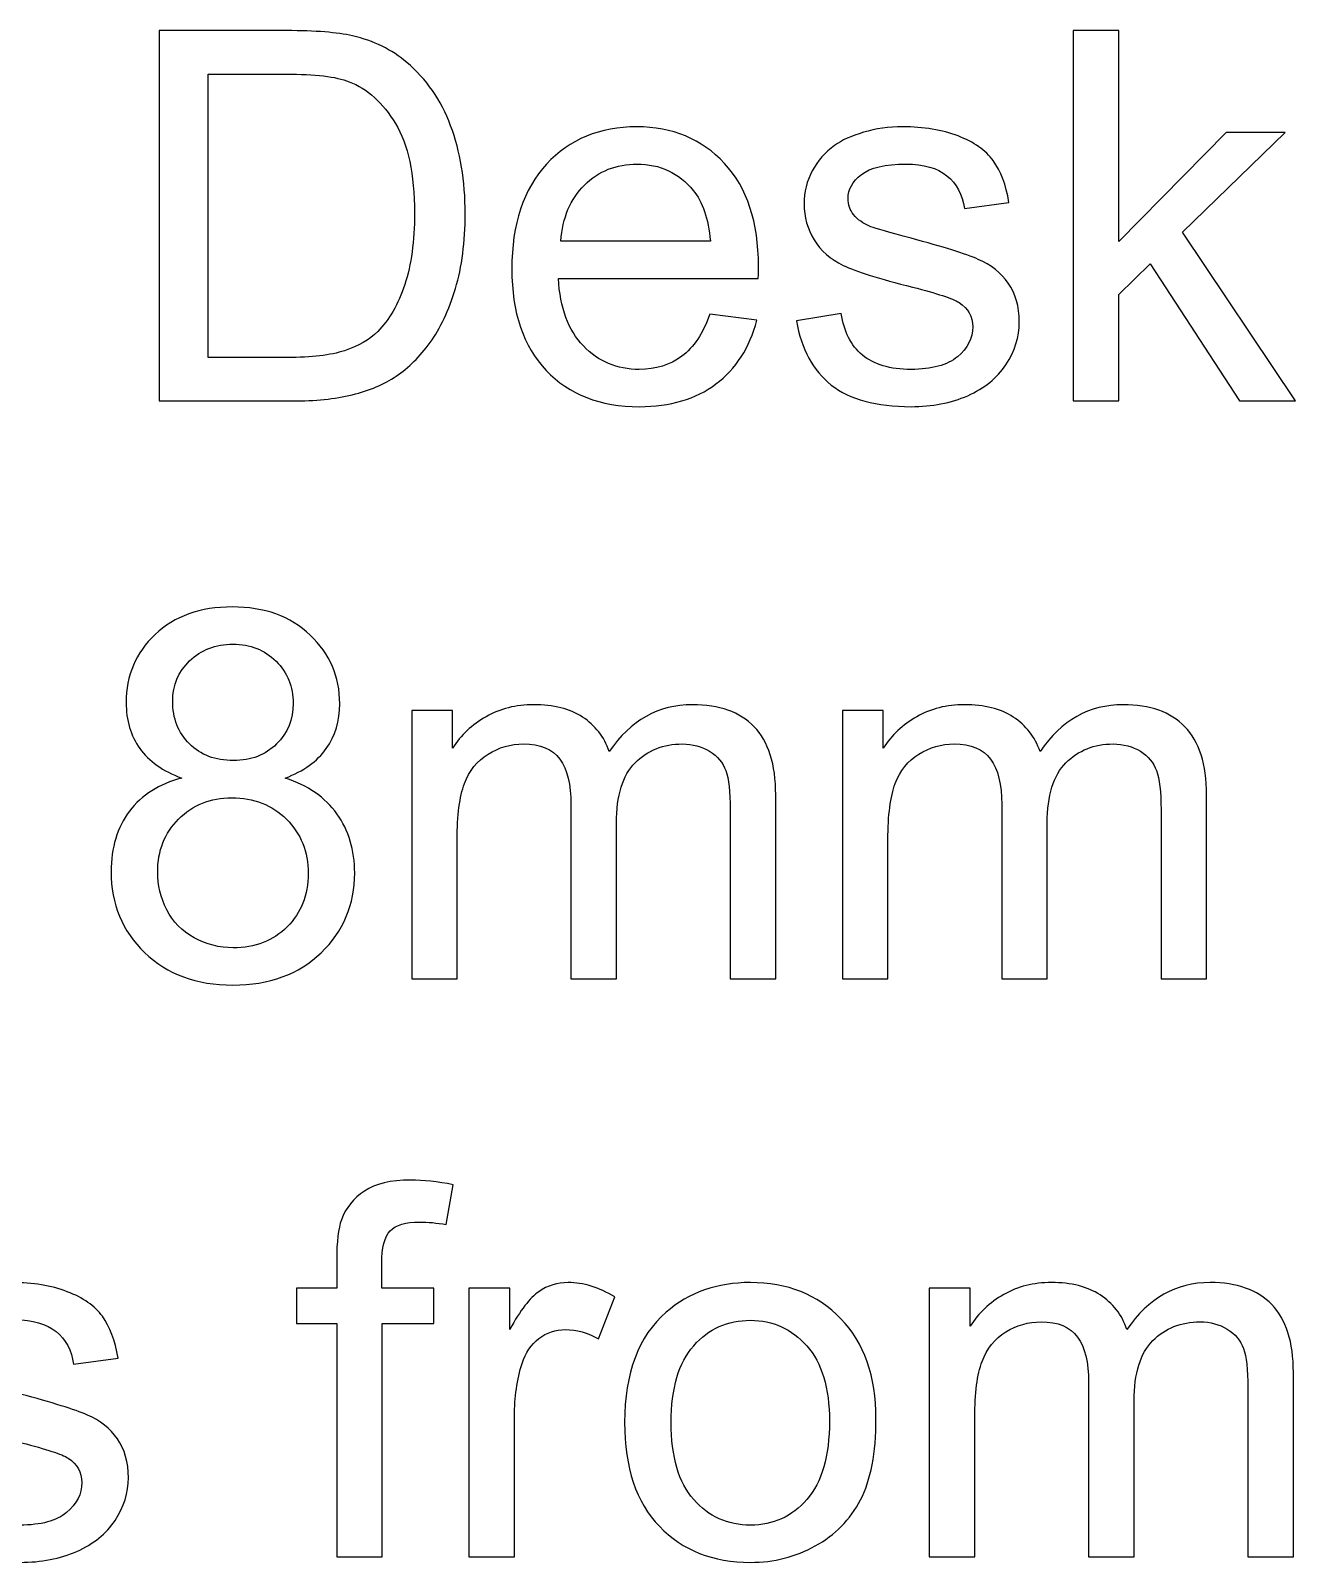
# Model space of a CAD drawing. Header units: centimetres. Extents: x -192 to 192, y -120 to 148.
# Drawn here: x -173.12 to -156.13, y 127.43 to 147.99 of the extents above; entities that cross this region are included whole.
import ezdxf

# ---------------------------------------------------------------- set-up
doc = ezdxf.new("R2010")
doc.units = ezdxf.units.CM
doc.header["$MEASUREMENT"] = 0
doc.layers.add('layer 1', color=7, linetype='Continuous')

msp = doc.modelspace()

# ---------------------------------------------------------------- linework, layer by layer
at = {"layer": 'layer 1', "color": 18}
for points, knots in [([(-171.39121, 143.02128), (-171.39121, 143.02128), (-171.39121, 147.9935), (-171.39121, 147.9935), (-171.39121, 147.9935), (-171.39121, 147.9935), (-169.67825, 147.9935), (-169.67825, 147.9935), (-169.67825, 147.9935), (-169.29167, 147.9935), (-168.99653, 147.97035), (-168.79283, 147.9229), (-168.79283, 147.9229), (-168.50811, 147.85693), (-168.26505, 147.73771), (-168.06366, 147.56642), (-168.06366, 147.56642), (-167.80093, 147.34419), (-167.60533, 147.06179), (-167.4757, 146.71688), (-167.4757, 146.71688), (-167.34491, 146.37197), (-167.2801, 145.9773), (-167.2801, 145.53401), (-167.2801, 145.53401), (-167.2801, 145.1567), (-167.32408, 144.8222), (-167.41204, 144.53054), (-167.41204, 144.53054), (-167.50001, 144.23887), (-167.61343, 143.99697), (-167.75116, 143.806), (-167.75116, 143.806), (-167.89005, 143.61503), (-168.04052, 143.46457), (-168.20487, 143.35577), (-168.20487, 143.35577), (-168.36806, 143.24582), (-168.56598, 143.16248), (-168.79746, 143.10577), (-168.79746, 143.10577), (-169.0301, 143.04906), (-169.2963, 143.02128), (-169.59723, 143.02128), (-169.59723, 143.02128), (-169.59723, 143.02128), (-171.39121, 143.02128), (-171.39121, 143.02128)], [0, 0, 0, 0, 0.07692308, 0.07692308, 0.07692308, 0.07692308, 0.15384615, 0.15384615, 0.15384615, 0.15384615, 0.23076923, 0.23076923, 0.23076923, 0.23076923, 0.30769231, 0.30769231, 0.30769231, 0.30769231, 0.38461538, 0.38461538, 0.38461538, 0.38461538, 0.46153846, 0.46153846, 0.46153846, 0.46153846, 0.53846154, 0.53846154, 0.53846154, 0.53846154, 0.61538462, 0.61538462, 0.61538462, 0.61538462, 0.69230769, 0.69230769, 0.69230769, 0.69230769, 0.76923077, 0.76923077, 0.76923077, 0.76923077, 0.84615385, 0.84615385, 0.84615385, 0.84615385, 1, 1, 1, 1]), ([(-159.11575, 143.02128), (-159.11575, 143.02128), (-159.11575, 147.9935), (-159.11575, 147.9935), (-159.11575, 147.9935), (-159.11575, 147.9935), (-158.50464, 147.9935), (-158.50464, 147.9935), (-158.50464, 147.9935), (-158.50464, 147.9935), (-158.50464, 145.16132), (-158.50464, 145.16132), (-158.50464, 145.16132), (-158.50464, 145.16132), (-157.0602, 146.62544), (-157.0602, 146.62544), (-157.0602, 146.62544), (-157.0602, 146.62544), (-156.27085, 146.62544), (-156.27085, 146.62544), (-156.27085, 146.62544), (-156.27085, 146.62544), (-157.64585, 145.28632), (-157.64585, 145.28632), (-157.64585, 145.28632), (-157.64585, 145.28632), (-156.13196, 143.02128), (-156.13196, 143.02128), (-156.13196, 143.02128), (-156.13196, 143.02128), (-156.88427, 143.02128), (-156.88427, 143.02128), (-156.88427, 143.02128), (-156.88427, 143.02128), (-158.08103, 144.86271), (-158.08103, 144.86271), (-158.08103, 144.86271), (-158.08103, 144.86271), (-158.50464, 144.45068), (-158.50464, 144.45068), (-158.50464, 144.45068), (-158.50464, 144.45068), (-158.50464, 143.02128), (-158.50464, 143.02128), (-158.50464, 143.02128), (-158.50464, 143.02128), (-159.11575, 143.02128), (-159.11575, 143.02128)], [0, 0, 0, 0, 0.07692308, 0.07692308, 0.07692308, 0.07692308, 0.15384615, 0.15384615, 0.15384615, 0.15384615, 0.23076923, 0.23076923, 0.23076923, 0.23076923, 0.30769231, 0.30769231, 0.30769231, 0.30769231, 0.38461538, 0.38461538, 0.38461538, 0.38461538, 0.46153846, 0.46153846, 0.46153846, 0.46153846, 0.53846154, 0.53846154, 0.53846154, 0.53846154, 0.61538462, 0.61538462, 0.61538462, 0.61538462, 0.69230769, 0.69230769, 0.69230769, 0.69230769, 0.76923077, 0.76923077, 0.76923077, 0.76923077, 0.84615385, 0.84615385, 0.84615385, 0.84615385, 1, 1, 1, 1]), ([(-170.73149, 143.60461), (-170.73149, 143.60461), (-169.6713, 143.60461), (-169.6713, 143.60461), (-169.6713, 143.60461), (-169.34376, 143.60461), (-169.08681, 143.63471), (-168.90047, 143.69605), (-168.90047, 143.69605), (-168.71413, 143.75739), (-168.56598, 143.84304), (-168.45487, 143.95415), (-168.45487, 143.95415), (-168.29977, 144.1104), (-168.17825, 144.32105), (-168.09144, 144.58494), (-168.09144, 144.58494), (-168.00464, 144.84883), (-167.96065, 145.16827), (-167.96065, 145.54443), (-167.96065, 145.54443), (-167.96065, 146.06526), (-168.0463, 146.46572), (-168.21644, 146.74581), (-168.21644, 146.74581), (-168.38658, 147.02591), (-168.59376, 147.21341), (-168.83797, 147.30831), (-168.83797, 147.30831), (-169.01389, 147.3766), (-169.29746, 147.41017), (-169.68866, 147.41017), (-169.68866, 147.41017), (-169.68866, 147.41017), (-170.73149, 147.41017), (-170.73149, 147.41017), (-170.73149, 147.41017), (-170.73149, 147.41017), (-170.73149, 143.60461), (-170.73149, 143.60461)], [0, 0, 0, 0, 0.09090909, 0.09090909, 0.09090909, 0.09090909, 0.18181818, 0.18181818, 0.18181818, 0.18181818, 0.27272727, 0.27272727, 0.27272727, 0.27272727, 0.36363636, 0.36363636, 0.36363636, 0.36363636, 0.45454545, 0.45454545, 0.45454545, 0.45454545, 0.54545455, 0.54545455, 0.54545455, 0.54545455, 0.63636364, 0.63636364, 0.63636364, 0.63636364, 0.72727273, 0.72727273, 0.72727273, 0.72727273, 0.81818182, 0.81818182, 0.81818182, 0.81818182, 1, 1, 1, 1]), ([(-163.99423, 144.18795), (-163.99423, 144.18795), (-163.36228, 144.10461), (-163.36228, 144.10461), (-163.36228, 144.10461), (-163.46066, 143.73771), (-163.64469, 143.45184), (-163.91321, 143.24929), (-163.91321, 143.24929), (-164.18172, 143.04674), (-164.52432, 142.94489), (-164.94214, 142.94489), (-164.94214, 142.94489), (-165.4676, 142.94489), (-165.88427, 143.10693), (-166.19214, 143.431), (-166.19214, 143.431), (-166.50001, 143.75392), (-166.65395, 144.20878), (-166.65395, 144.79327), (-166.65395, 144.79327), (-166.65395, 145.39744), (-166.49885, 145.86734), (-166.18751, 146.20068), (-166.18751, 146.20068), (-165.87617, 146.53517), (-165.47223, 146.70183), (-164.97571, 146.70183), (-164.97571, 146.70183), (-164.49538, 146.70183), (-164.10302, 146.53864), (-163.79862, 146.21109), (-163.79862, 146.21109), (-163.49423, 145.88355), (-163.34145, 145.4229), (-163.34145, 144.82915), (-163.34145, 144.82915), (-163.34145, 144.79327), (-163.34261, 144.73887), (-163.34492, 144.66711), (-163.34492, 144.66711), (-163.34492, 144.66711), (-166.02895, 144.66711), (-166.02895, 144.66711), (-166.02895, 144.66711), (-166.0058, 144.27244), (-165.89469, 143.9692), (-165.6933, 143.75971), (-165.6933, 143.75971), (-165.49307, 143.55021), (-165.24191, 143.44489), (-164.94214, 143.44489), (-164.94214, 143.44489), (-164.71876, 143.44489), (-164.52779, 143.50392), (-164.37038, 143.62197), (-164.37038, 143.62197), (-164.21182, 143.74003), (-164.08682, 143.92869), (-163.99423, 144.18795)], [0, 0, 0, 0, 0.0625, 0.0625, 0.0625, 0.0625, 0.125, 0.125, 0.125, 0.125, 0.1875, 0.1875, 0.1875, 0.1875, 0.25, 0.25, 0.25, 0.25, 0.3125, 0.3125, 0.3125, 0.3125, 0.375, 0.375, 0.375, 0.375, 0.4375, 0.4375, 0.4375, 0.4375, 0.5, 0.5, 0.5, 0.5, 0.5625, 0.5625, 0.5625, 0.5625, 0.625, 0.625, 0.625, 0.625, 0.6875, 0.6875, 0.6875, 0.6875, 0.75, 0.75, 0.75, 0.75, 0.8125, 0.8125, 0.8125, 0.8125, 0.875, 0.875, 0.875, 0.875, 1, 1, 1, 1]), ([(-162.83334, 144.09767), (-162.83334, 144.09767), (-162.22918, 144.19489), (-162.22918, 144.19489), (-162.22918, 144.19489), (-162.19561, 143.95299), (-162.1007, 143.76781), (-161.94561, 143.63818), (-161.94561, 143.63818), (-161.79052, 143.50971), (-161.57293, 143.44489), (-161.29515, 143.44489), (-161.29515, 143.44489), (-161.0139, 143.44489), (-160.80557, 143.5016), (-160.66899, 143.61619), (-160.66899, 143.61619), (-160.53358, 143.72961), (-160.46529, 143.86387), (-160.46529, 144.01781), (-160.46529, 144.01781), (-160.46529, 144.15554), (-160.52663, 144.26433), (-160.64816, 144.34304), (-160.64816, 144.34304), (-160.73381, 144.39744), (-160.94214, 144.46572), (-161.27316, 144.55021), (-161.27316, 144.55021), (-161.71992, 144.66248), (-162.02894, 144.7597), (-162.20256, 144.84188), (-162.20256, 144.84188), (-162.37501, 144.92521), (-162.5058, 145.03864), (-162.59492, 145.18447), (-162.59492, 145.18447), (-162.68404, 145.32915), (-162.72918, 145.49003), (-162.72918, 145.66595), (-162.72918, 145.66595), (-162.72918, 145.82683), (-162.69214, 145.97498), (-162.61922, 146.11156), (-162.61922, 146.11156), (-162.54515, 146.24813), (-162.44561, 146.36156), (-162.31945, 146.45183), (-162.31945, 146.45183), (-162.22455, 146.52128), (-162.09492, 146.58031), (-161.93172, 146.62892), (-161.93172, 146.62892), (-161.76737, 146.67753), (-161.5926, 146.70183), (-161.4051, 146.70183), (-161.4051, 146.70183), (-161.1227, 146.70183), (-160.87501, 146.66132), (-160.66205, 146.57915), (-160.66205, 146.57915), (-160.44793, 146.49813), (-160.29052, 146.38702), (-160.18867, 146.24813), (-160.18867, 146.24813), (-160.08797, 146.10808), (-160.01737, 145.92174), (-159.97918, 145.68795), (-159.97918, 145.68795), (-159.97918, 145.68795), (-160.5764, 145.60461), (-160.5764, 145.60461), (-160.5764, 145.60461), (-160.60302, 145.79211), (-160.68172, 145.9391), (-160.81135, 146.04443), (-160.81135, 146.04443), (-160.94098, 146.14975), (-161.12385, 146.20183), (-161.36112, 146.20183), (-161.36112, 146.20183), (-161.64006, 146.20183), (-161.84029, 146.15554), (-161.9595, 146.06294), (-161.9595, 146.06294), (-162.07871, 145.97035), (-162.1389, 145.86156), (-162.1389, 145.73771), (-162.1389, 145.73771), (-162.1389, 145.65901), (-162.11459, 145.58725), (-162.06482, 145.52359), (-162.06482, 145.52359), (-162.01506, 145.45878), (-161.93751, 145.40438), (-161.83103, 145.36156), (-161.83103, 145.36156), (-161.76969, 145.33841), (-161.59144, 145.28632), (-161.29283, 145.20531), (-161.29283, 145.20531), (-160.86228, 145.09072), (-160.56135, 144.99582), (-160.39006, 144.9229), (-160.39006, 144.9229), (-160.21876, 144.84998), (-160.0845, 144.74234), (-159.98728, 144.60345), (-159.98728, 144.60345), (-159.8889, 144.46341), (-159.84029, 144.2898), (-159.84029, 144.08146), (-159.84029, 144.08146), (-159.84029, 143.87892), (-159.89932, 143.68795), (-160.01853, 143.50855), (-160.01853, 143.50855), (-160.13774, 143.32915), (-160.30904, 143.19026), (-160.53242, 143.09188), (-160.53242, 143.09188), (-160.75695, 142.9935), (-161.01043, 142.94489), (-161.29283, 142.94489), (-161.29283, 142.94489), (-161.76043, 142.94489), (-162.11807, 143.04211), (-162.36344, 143.2354), (-162.36344, 143.2354), (-162.60881, 143.42984), (-162.76506, 143.71688), (-162.83334, 144.09767)], [0, 0, 0, 0, 0.02941176, 0.02941176, 0.02941176, 0.02941176, 0.05882353, 0.05882353, 0.05882353, 0.05882353, 0.08823529, 0.08823529, 0.08823529, 0.08823529, 0.11764706, 0.11764706, 0.11764706, 0.11764706, 0.14705882, 0.14705882, 0.14705882, 0.14705882, 0.17647059, 0.17647059, 0.17647059, 0.17647059, 0.20588235, 0.20588235, 0.20588235, 0.20588235, 0.23529412, 0.23529412, 0.23529412, 0.23529412, 0.26470588, 0.26470588, 0.26470588, 0.26470588, 0.29411765, 0.29411765, 0.29411765, 0.29411765, 0.32352941, 0.32352941, 0.32352941, 0.32352941, 0.35294118, 0.35294118, 0.35294118, 0.35294118, 0.38235294, 0.38235294, 0.38235294, 0.38235294, 0.41176471, 0.41176471, 0.41176471, 0.41176471, 0.44117647, 0.44117647, 0.44117647, 0.44117647, 0.47058824, 0.47058824, 0.47058824, 0.47058824, 0.5, 0.5, 0.5, 0.5, 0.52941176, 0.52941176, 0.52941176, 0.52941176, 0.55882353, 0.55882353, 0.55882353, 0.55882353, 0.58823529, 0.58823529, 0.58823529, 0.58823529, 0.61764706, 0.61764706, 0.61764706, 0.61764706, 0.64705882, 0.64705882, 0.64705882, 0.64705882, 0.67647059, 0.67647059, 0.67647059, 0.67647059, 0.70588235, 0.70588235, 0.70588235, 0.70588235, 0.73529412, 0.73529412, 0.73529412, 0.73529412, 0.76470588, 0.76470588, 0.76470588, 0.76470588, 0.79411765, 0.79411765, 0.79411765, 0.79411765, 0.82352941, 0.82352941, 0.82352941, 0.82352941, 0.85294118, 0.85294118, 0.85294118, 0.85294118, 0.88235294, 0.88235294, 0.88235294, 0.88235294, 0.91176471, 0.91176471, 0.91176471, 0.91176471, 0.94117647, 0.94117647, 0.94117647, 0.94117647, 1, 1, 1, 1]), ([(-165.99422, 145.16711), (-165.99422, 145.16711), (-163.98728, 145.16711), (-163.98728, 145.16711), (-163.98728, 145.16711), (-164.0139, 145.47035), (-164.09145, 145.6972), (-164.2176, 145.84882), (-164.2176, 145.84882), (-164.41089, 146.08378), (-164.66321, 146.20183), (-164.97223, 146.20183), (-164.97223, 146.20183), (-165.25233, 146.20183), (-165.48728, 146.10808), (-165.67825, 145.92058), (-165.67825, 145.92058), (-165.86807, 145.73308), (-165.97339, 145.48193), (-165.99422, 145.16711)], [0, 0, 0, 0, 0.16666667, 0.16666667, 0.16666667, 0.16666667, 0.33333333, 0.33333333, 0.33333333, 0.33333333, 0.5, 0.5, 0.5, 0.5, 0.66666667, 0.66666667, 0.66666667, 0.66666667, 1, 1, 1, 1]), ([(-171.0868, 137.95879), (-171.34027, 138.05138), (-171.52777, 138.18448), (-171.65046, 138.35578), (-171.65046, 138.35578), (-171.77199, 138.52823), (-171.83333, 138.73425), (-171.83333, 138.97384), (-171.83333, 138.97384), (-171.83333, 139.3361), (-171.7037, 139.63934), (-171.44444, 139.88587), (-171.44444, 139.88587), (-171.18402, 140.1324), (-170.83912, 140.25624), (-170.4074, 140.25624), (-170.4074, 140.25624), (-169.97453, 140.25624), (-169.625, 140.13009), (-169.36111, 139.87777), (-169.36111, 139.87777), (-169.09722, 139.62546), (-168.96528, 139.31874), (-168.96528, 138.95647), (-168.96528, 138.95647), (-168.96528, 138.72615), (-169.02546, 138.52476), (-169.14583, 138.35462), (-169.14583, 138.35462), (-169.2662, 138.18333), (-169.44907, 138.05138), (-169.6956, 137.95879), (-169.6956, 137.95879), (-169.3912, 137.85925), (-169.16088, 137.69953), (-169.00231, 137.47731), (-169.00231, 137.47731), (-168.84375, 137.25624), (-168.76389, 136.99236), (-168.76389, 136.68449), (-168.76389, 136.68449), (-168.76389, 136.25972), (-168.91435, 135.90324), (-169.21412, 135.61388), (-169.21412, 135.61388), (-169.51504, 135.32453), (-169.90972, 135.17986), (-170.3993, 135.17986), (-170.3993, 135.17986), (-170.88889, 135.17986), (-171.28356, 135.32453), (-171.58449, 135.61504), (-171.58449, 135.61504), (-171.88426, 135.90555), (-172.03472, 136.26782), (-172.03472, 136.70185), (-172.03472, 136.70185), (-172.03472, 137.02476), (-171.95254, 137.2956), (-171.78819, 137.51319), (-171.78819, 137.51319), (-171.62384, 137.73194), (-171.39004, 137.88009), (-171.0868, 137.95879)], [0, 0, 0, 0, 0.05882353, 0.05882353, 0.05882353, 0.05882353, 0.11764706, 0.11764706, 0.11764706, 0.11764706, 0.17647059, 0.17647059, 0.17647059, 0.17647059, 0.23529412, 0.23529412, 0.23529412, 0.23529412, 0.29411765, 0.29411765, 0.29411765, 0.29411765, 0.35294118, 0.35294118, 0.35294118, 0.35294118, 0.41176471, 0.41176471, 0.41176471, 0.41176471, 0.47058824, 0.47058824, 0.47058824, 0.47058824, 0.52941176, 0.52941176, 0.52941176, 0.52941176, 0.58823529, 0.58823529, 0.58823529, 0.58823529, 0.64705882, 0.64705882, 0.64705882, 0.64705882, 0.70588235, 0.70588235, 0.70588235, 0.70588235, 0.76470588, 0.76470588, 0.76470588, 0.76470588, 0.82352941, 0.82352941, 0.82352941, 0.82352941, 0.88235294, 0.88235294, 0.88235294, 0.88235294, 1, 1, 1, 1]), ([(-171.20833, 138.99583), (-171.20833, 138.75972), (-171.1331, 138.56759), (-170.98379, 138.41828), (-170.98379, 138.41828), (-170.83333, 138.26898), (-170.63657, 138.19374), (-170.39236, 138.19374), (-170.39236, 138.19374), (-170.15509, 138.19374), (-169.96296, 138.26782), (-169.81365, 138.41597), (-169.81365, 138.41597), (-169.66435, 138.56411), (-169.59027, 138.74583), (-169.59027, 138.9611), (-169.59027, 138.9611), (-169.59027, 139.18564), (-169.66666, 139.3743), (-169.8206, 139.52708), (-169.8206, 139.52708), (-169.97338, 139.67985), (-170.16666, 139.75624), (-170.3993, 139.75624), (-170.3993, 139.75624), (-170.63426, 139.75624), (-170.82754, 139.68101), (-170.98032, 139.53171), (-170.98032, 139.53171), (-171.13194, 139.3824), (-171.20833, 139.20416), (-171.20833, 138.99583)], [0, 0, 0, 0, 0.11111111, 0.11111111, 0.11111111, 0.11111111, 0.22222222, 0.22222222, 0.22222222, 0.22222222, 0.33333333, 0.33333333, 0.33333333, 0.33333333, 0.44444444, 0.44444444, 0.44444444, 0.44444444, 0.55555556, 0.55555556, 0.55555556, 0.55555556, 0.66666667, 0.66666667, 0.66666667, 0.66666667, 0.77777778, 0.77777778, 0.77777778, 0.77777778, 1, 1, 1, 1]), ([(-167.99884, 135.26319), (-167.99884, 135.26319), (-167.99884, 138.86735), (-167.99884, 138.86735), (-167.99884, 138.86735), (-167.99884, 138.86735), (-167.45023, 138.86735), (-167.45023, 138.86735), (-167.45023, 138.86735), (-167.45023, 138.86735), (-167.45023, 138.3581), (-167.45023, 138.3581), (-167.45023, 138.3581), (-167.33796, 138.53402), (-167.18749, 138.67638), (-166.99999, 138.78286), (-166.99999, 138.78286), (-166.8125, 138.8905), (-166.59953, 138.94374), (-166.35995, 138.94374), (-166.35995, 138.94374), (-166.09375, 138.94374), (-165.875, 138.88819), (-165.70486, 138.77823), (-165.70486, 138.77823), (-165.53472, 138.66712), (-165.41435, 138.51319), (-165.3449, 138.31411), (-165.3449, 138.31411), (-165.05787, 138.73425), (-164.68634, 138.94374), (-164.22801, 138.94374), (-164.22801, 138.94374), (-163.86921, 138.94374), (-163.59259, 138.84536), (-163.40046, 138.64745), (-163.40046, 138.64745), (-163.20717, 138.44953), (-163.10995, 138.14513), (-163.10995, 137.73425), (-163.10995, 137.73425), (-163.10995, 137.73425), (-163.10995, 135.26319), (-163.10995, 135.26319), (-163.10995, 135.26319), (-163.10995, 135.26319), (-163.72106, 135.26319), (-163.72106, 135.26319), (-163.72106, 135.26319), (-163.72106, 135.26319), (-163.72106, 137.53171), (-163.72106, 137.53171), (-163.72106, 137.53171), (-163.72106, 137.77476), (-163.7419, 137.95069), (-163.78125, 138.05833), (-163.78125, 138.05833), (-163.8206, 138.16597), (-163.89236, 138.25161), (-163.99768, 138.31759), (-163.99768, 138.31759), (-164.10185, 138.38356), (-164.22453, 138.41597), (-164.36458, 138.41597), (-164.36458, 138.41597), (-164.61921, 138.41597), (-164.82986, 138.33148), (-164.99768, 138.16365), (-164.99768, 138.16365), (-165.16551, 137.99467), (-165.24884, 137.72499), (-165.24884, 137.35462), (-165.24884, 137.35462), (-165.24884, 137.35462), (-165.24884, 135.26319), (-165.24884, 135.26319), (-165.24884, 135.26319), (-165.24884, 135.26319), (-165.85995, 135.26319), (-165.85995, 135.26319), (-165.85995, 135.26319), (-165.85995, 135.26319), (-165.85995, 137.60231), (-165.85995, 137.60231), (-165.85995, 137.60231), (-165.85995, 137.87314), (-165.90972, 138.07685), (-166.00925, 138.21226), (-166.00925, 138.21226), (-166.10879, 138.34768), (-166.27199, 138.41597), (-166.49768, 138.41597), (-166.49768, 138.41597), (-166.66898, 138.41597), (-166.82754, 138.37083), (-166.97337, 138.28055), (-166.97337, 138.28055), (-167.11921, 138.19027), (-167.22453, 138.05833), (-167.2905, 137.88356), (-167.2905, 137.88356), (-167.35532, 137.70995), (-167.38773, 137.45879), (-167.38773, 137.13124), (-167.38773, 137.13124), (-167.38773, 137.13124), (-167.38773, 135.26319), (-167.38773, 135.26319), (-167.38773, 135.26319), (-167.38773, 135.26319), (-167.99884, 135.26319), (-167.99884, 135.26319)], [0, 0, 0, 0, 0.03448276, 0.03448276, 0.03448276, 0.03448276, 0.06896552, 0.06896552, 0.06896552, 0.06896552, 0.10344828, 0.10344828, 0.10344828, 0.10344828, 0.13793103, 0.13793103, 0.13793103, 0.13793103, 0.17241379, 0.17241379, 0.17241379, 0.17241379, 0.20689655, 0.20689655, 0.20689655, 0.20689655, 0.24137931, 0.24137931, 0.24137931, 0.24137931, 0.27586207, 0.27586207, 0.27586207, 0.27586207, 0.31034483, 0.31034483, 0.31034483, 0.31034483, 0.34482759, 0.34482759, 0.34482759, 0.34482759, 0.37931034, 0.37931034, 0.37931034, 0.37931034, 0.4137931, 0.4137931, 0.4137931, 0.4137931, 0.44827586, 0.44827586, 0.44827586, 0.44827586, 0.48275862, 0.48275862, 0.48275862, 0.48275862, 0.51724138, 0.51724138, 0.51724138, 0.51724138, 0.55172414, 0.55172414, 0.55172414, 0.55172414, 0.5862069, 0.5862069, 0.5862069, 0.5862069, 0.62068966, 0.62068966, 0.62068966, 0.62068966, 0.65517241, 0.65517241, 0.65517241, 0.65517241, 0.68965517, 0.68965517, 0.68965517, 0.68965517, 0.72413793, 0.72413793, 0.72413793, 0.72413793, 0.75862069, 0.75862069, 0.75862069, 0.75862069, 0.79310345, 0.79310345, 0.79310345, 0.79310345, 0.82758621, 0.82758621, 0.82758621, 0.82758621, 0.86206897, 0.86206897, 0.86206897, 0.86206897, 0.89655172, 0.89655172, 0.89655172, 0.89655172, 0.93103448, 0.93103448, 0.93103448, 0.93103448, 1, 1, 1, 1]), ([(-162.21412, 135.26319), (-162.21412, 135.26319), (-162.21412, 138.86735), (-162.21412, 138.86735), (-162.21412, 138.86735), (-162.21412, 138.86735), (-161.66551, 138.86735), (-161.66551, 138.86735), (-161.66551, 138.86735), (-161.66551, 138.86735), (-161.66551, 138.3581), (-161.66551, 138.3581), (-161.66551, 138.3581), (-161.55324, 138.53402), (-161.40277, 138.67638), (-161.21527, 138.78286), (-161.21527, 138.78286), (-161.02778, 138.8905), (-160.81481, 138.94374), (-160.57523, 138.94374), (-160.57523, 138.94374), (-160.30903, 138.94374), (-160.09028, 138.88819), (-159.92014, 138.77823), (-159.92014, 138.77823), (-159.75, 138.66712), (-159.62963, 138.51319), (-159.56018, 138.31411), (-159.56018, 138.31411), (-159.27315, 138.73425), (-158.90162, 138.94374), (-158.44329, 138.94374), (-158.44329, 138.94374), (-158.08449, 138.94374), (-157.80787, 138.84536), (-157.61574, 138.64745), (-157.61574, 138.64745), (-157.42245, 138.44953), (-157.32523, 138.14513), (-157.32523, 137.73425), (-157.32523, 137.73425), (-157.32523, 137.73425), (-157.32523, 135.26319), (-157.32523, 135.26319), (-157.32523, 135.26319), (-157.32523, 135.26319), (-157.93634, 135.26319), (-157.93634, 135.26319), (-157.93634, 135.26319), (-157.93634, 135.26319), (-157.93634, 137.53171), (-157.93634, 137.53171), (-157.93634, 137.53171), (-157.93634, 137.77476), (-157.95718, 137.95069), (-157.99653, 138.05833), (-157.99653, 138.05833), (-158.03588, 138.16597), (-158.10764, 138.25161), (-158.21296, 138.31759), (-158.21296, 138.31759), (-158.31713, 138.38356), (-158.43981, 138.41597), (-158.57986, 138.41597), (-158.57986, 138.41597), (-158.83449, 138.41597), (-159.04514, 138.33148), (-159.21296, 138.16365), (-159.21296, 138.16365), (-159.38079, 137.99467), (-159.46412, 137.72499), (-159.46412, 137.35462), (-159.46412, 137.35462), (-159.46412, 137.35462), (-159.46412, 135.26319), (-159.46412, 135.26319), (-159.46412, 135.26319), (-159.46412, 135.26319), (-160.07523, 135.26319), (-160.07523, 135.26319), (-160.07523, 135.26319), (-160.07523, 135.26319), (-160.07523, 137.60231), (-160.07523, 137.60231), (-160.07523, 137.60231), (-160.07523, 137.87314), (-160.125, 138.07685), (-160.22453, 138.21226), (-160.22453, 138.21226), (-160.32407, 138.34768), (-160.48727, 138.41597), (-160.71296, 138.41597), (-160.71296, 138.41597), (-160.88426, 138.41597), (-161.04282, 138.37083), (-161.18865, 138.28055), (-161.18865, 138.28055), (-161.33449, 138.19027), (-161.43981, 138.05833), (-161.50578, 137.88356), (-161.50578, 137.88356), (-161.5706, 137.70995), (-161.60301, 137.45879), (-161.60301, 137.13124), (-161.60301, 137.13124), (-161.60301, 137.13124), (-161.60301, 135.26319), (-161.60301, 135.26319), (-161.60301, 135.26319), (-161.60301, 135.26319), (-162.21412, 135.26319), (-162.21412, 135.26319)], [0, 0, 0, 0, 0.03448276, 0.03448276, 0.03448276, 0.03448276, 0.06896552, 0.06896552, 0.06896552, 0.06896552, 0.10344828, 0.10344828, 0.10344828, 0.10344828, 0.13793103, 0.13793103, 0.13793103, 0.13793103, 0.17241379, 0.17241379, 0.17241379, 0.17241379, 0.20689655, 0.20689655, 0.20689655, 0.20689655, 0.24137931, 0.24137931, 0.24137931, 0.24137931, 0.27586207, 0.27586207, 0.27586207, 0.27586207, 0.31034483, 0.31034483, 0.31034483, 0.31034483, 0.34482759, 0.34482759, 0.34482759, 0.34482759, 0.37931034, 0.37931034, 0.37931034, 0.37931034, 0.4137931, 0.4137931, 0.4137931, 0.4137931, 0.44827586, 0.44827586, 0.44827586, 0.44827586, 0.48275862, 0.48275862, 0.48275862, 0.48275862, 0.51724138, 0.51724138, 0.51724138, 0.51724138, 0.55172414, 0.55172414, 0.55172414, 0.55172414, 0.5862069, 0.5862069, 0.5862069, 0.5862069, 0.62068966, 0.62068966, 0.62068966, 0.62068966, 0.65517241, 0.65517241, 0.65517241, 0.65517241, 0.68965517, 0.68965517, 0.68965517, 0.68965517, 0.72413793, 0.72413793, 0.72413793, 0.72413793, 0.75862069, 0.75862069, 0.75862069, 0.75862069, 0.79310345, 0.79310345, 0.79310345, 0.79310345, 0.82758621, 0.82758621, 0.82758621, 0.82758621, 0.86206897, 0.86206897, 0.86206897, 0.86206897, 0.89655172, 0.89655172, 0.89655172, 0.89655172, 0.93103448, 0.93103448, 0.93103448, 0.93103448, 1, 1, 1, 1]), ([(-171.40972, 136.69722), (-171.40972, 136.52245), (-171.36921, 136.35462), (-171.28819, 136.19143), (-171.28819, 136.19143), (-171.20717, 136.02939), (-171.08449, 135.90324), (-170.92014, 135.81412), (-170.92014, 135.81412), (-170.75694, 135.725), (-170.58102, 135.67986), (-170.39467, 135.67986), (-170.39467, 135.67986), (-170.10069, 135.67986), (-169.85995, 135.77361), (-169.67129, 135.96111), (-169.67129, 135.96111), (-169.48264, 136.14861), (-169.38889, 136.38703), (-169.38889, 136.67638), (-169.38889, 136.67638), (-169.38889, 136.97036), (-169.48611, 137.21342), (-169.6794, 137.40555), (-169.6794, 137.40555), (-169.87384, 137.59768), (-170.11921, 137.69374), (-170.41435, 137.69374), (-170.41435, 137.69374), (-170.7037, 137.69374), (-170.94097, 137.59884), (-171.12847, 137.40902), (-171.12847, 137.40902), (-171.31597, 137.21921), (-171.40972, 136.98194), (-171.40972, 136.69722)], [0, 0, 0, 0, 0.1, 0.1, 0.1, 0.1, 0.2, 0.2, 0.2, 0.2, 0.3, 0.3, 0.3, 0.3, 0.4, 0.4, 0.4, 0.4, 0.5, 0.5, 0.5, 0.5, 0.6, 0.6, 0.6, 0.6, 0.7, 0.7, 0.7, 0.7, 0.8, 0.8, 0.8, 0.8, 1, 1, 1, 1]), ([(-169.00578, 127.5051), (-169.00578, 127.5051), (-169.00578, 130.63704), (-169.00578, 130.63704), (-169.00578, 130.63704), (-169.00578, 130.63704), (-169.54745, 130.63704), (-169.54745, 130.63704), (-169.54745, 130.63704), (-169.54745, 130.63704), (-169.54745, 131.10926), (-169.54745, 131.10926), (-169.54745, 131.10926), (-169.54745, 131.10926), (-169.00578, 131.10926), (-169.00578, 131.10926), (-169.00578, 131.10926), (-169.00578, 131.10926), (-169.00578, 131.49121), (-169.00578, 131.49121), (-169.00578, 131.49121), (-169.00578, 131.73311), (-168.98495, 131.9125), (-168.94213, 132.0294), (-168.94213, 132.0294), (-168.8831, 132.18681), (-168.78125, 132.31528), (-168.6331, 132.41366), (-168.6331, 132.41366), (-168.48611, 132.51204), (-168.27893, 132.56065), (-168.01273, 132.56065), (-168.01273, 132.56065), (-167.84028, 132.56065), (-167.65046, 132.53982), (-167.44213, 132.49931), (-167.44213, 132.49931), (-167.44213, 132.49931), (-167.53356, 131.96459), (-167.53356, 131.96459), (-167.53356, 131.96459), (-167.66088, 131.98658), (-167.78009, 131.99815), (-167.89352, 131.99815), (-167.89352, 131.99815), (-168.0787, 131.99815), (-168.20949, 131.9588), (-168.28703, 131.8801), (-168.28703, 131.8801), (-168.36342, 131.80139), (-168.40162, 131.6544), (-168.40162, 131.43913), (-168.40162, 131.43913), (-168.40162, 131.43913), (-168.40162, 131.10926), (-168.40162, 131.10926), (-168.40162, 131.10926), (-168.40162, 131.10926), (-167.70023, 131.10926), (-167.70023, 131.10926), (-167.70023, 131.10926), (-167.70023, 131.10926), (-167.70023, 130.63704), (-167.70023, 130.63704), (-167.70023, 130.63704), (-167.70023, 130.63704), (-168.39467, 130.63704), (-168.39467, 130.63704), (-168.39467, 130.63704), (-168.39467, 130.63704), (-168.39467, 127.5051), (-168.39467, 127.5051), (-168.39467, 127.5051), (-168.39467, 127.5051), (-169.00578, 127.5051), (-169.00578, 127.5051)], [0, 0, 0, 0, 0.05, 0.05, 0.05, 0.05, 0.1, 0.1, 0.1, 0.1, 0.15, 0.15, 0.15, 0.15, 0.2, 0.2, 0.2, 0.2, 0.25, 0.25, 0.25, 0.25, 0.3, 0.3, 0.3, 0.3, 0.35, 0.35, 0.35, 0.35, 0.4, 0.4, 0.4, 0.4, 0.45, 0.45, 0.45, 0.45, 0.5, 0.5, 0.5, 0.5, 0.55, 0.55, 0.55, 0.55, 0.6, 0.6, 0.6, 0.6, 0.65, 0.65, 0.65, 0.65, 0.7, 0.7, 0.7, 0.7, 0.75, 0.75, 0.75, 0.75, 0.8, 0.8, 0.8, 0.8, 0.85, 0.85, 0.85, 0.85, 0.9, 0.9, 0.9, 0.9, 1, 1, 1, 1]), ([(-174.79629, 128.58149), (-174.79629, 128.58149), (-174.19213, 128.67871), (-174.19213, 128.67871), (-174.19213, 128.67871), (-174.15856, 128.43681), (-174.06365, 128.25163), (-173.90856, 128.122), (-173.90856, 128.122), (-173.75347, 127.99353), (-173.53588, 127.92871), (-173.2581, 127.92871), (-173.2581, 127.92871), (-172.97685, 127.92871), (-172.76852, 127.98542), (-172.63194, 128.10001), (-172.63194, 128.10001), (-172.49653, 128.21343), (-172.42824, 128.34769), (-172.42824, 128.50163), (-172.42824, 128.50163), (-172.42824, 128.63936), (-172.48958, 128.74815), (-172.61111, 128.82686), (-172.61111, 128.82686), (-172.69676, 128.88126), (-172.90509, 128.94954), (-173.23611, 129.03403), (-173.23611, 129.03403), (-173.68287, 129.1463), (-173.99189, 129.24352), (-174.16551, 129.3257), (-174.16551, 129.3257), (-174.33796, 129.40903), (-174.46875, 129.52246), (-174.55787, 129.66829), (-174.55787, 129.66829), (-174.64699, 129.81297), (-174.69213, 129.97385), (-174.69213, 130.14977), (-174.69213, 130.14977), (-174.69213, 130.31065), (-174.65509, 130.4588), (-174.58217, 130.59538), (-174.58217, 130.59538), (-174.5081, 130.73195), (-174.40856, 130.84538), (-174.2824, 130.93565), (-174.2824, 130.93565), (-174.1875, 131.0051), (-174.05787, 131.06413), (-173.89467, 131.11274), (-173.89467, 131.11274), (-173.73032, 131.16135), (-173.55555, 131.18565), (-173.36805, 131.18565), (-173.36805, 131.18565), (-173.08565, 131.18565), (-172.83796, 131.14514), (-172.625, 131.06297), (-172.625, 131.06297), (-172.41088, 130.98195), (-172.25347, 130.87084), (-172.15162, 130.73195), (-172.15162, 130.73195), (-172.05092, 130.5919), (-171.98032, 130.40556), (-171.94213, 130.17177), (-171.94213, 130.17177), (-171.94213, 130.17177), (-172.53935, 130.08843), (-172.53935, 130.08843), (-172.53935, 130.08843), (-172.56597, 130.27593), (-172.64467, 130.42292), (-172.7743, 130.52825), (-172.7743, 130.52825), (-172.90393, 130.63357), (-173.0868, 130.68565), (-173.32407, 130.68565), (-173.32407, 130.68565), (-173.60301, 130.68565), (-173.80324, 130.63936), (-173.92245, 130.54676), (-173.92245, 130.54676), (-174.04166, 130.45417), (-174.10185, 130.34538), (-174.10185, 130.22153), (-174.10185, 130.22153), (-174.10185, 130.14283), (-174.07754, 130.07107), (-174.02777, 130.00741), (-174.02777, 130.00741), (-173.97801, 129.9426), (-173.90046, 129.8882), (-173.79398, 129.84538), (-173.79398, 129.84538), (-173.73264, 129.82223), (-173.55439, 129.77014), (-173.25578, 129.68913), (-173.25578, 129.68913), (-172.82523, 129.57454), (-172.5243, 129.47964), (-172.35301, 129.40672), (-172.35301, 129.40672), (-172.18171, 129.3338), (-172.04745, 129.22616), (-171.95023, 129.08727), (-171.95023, 129.08727), (-171.85185, 128.94723), (-171.80324, 128.77362), (-171.80324, 128.56528), (-171.80324, 128.56528), (-171.80324, 128.36274), (-171.86227, 128.17177), (-171.98148, 127.99237), (-171.98148, 127.99237), (-172.10069, 127.81297), (-172.27199, 127.67408), (-172.49537, 127.5757), (-172.49537, 127.5757), (-172.7199, 127.47732), (-172.97338, 127.42871), (-173.25578, 127.42871), (-173.25578, 127.42871), (-173.72338, 127.42871), (-174.08102, 127.52593), (-174.32639, 127.71922), (-174.32639, 127.71922), (-174.57176, 127.91366), (-174.72801, 128.2007), (-174.79629, 128.58149)], [0, 0, 0, 0, 0.02941176, 0.02941176, 0.02941176, 0.02941176, 0.05882353, 0.05882353, 0.05882353, 0.05882353, 0.08823529, 0.08823529, 0.08823529, 0.08823529, 0.11764706, 0.11764706, 0.11764706, 0.11764706, 0.14705882, 0.14705882, 0.14705882, 0.14705882, 0.17647059, 0.17647059, 0.17647059, 0.17647059, 0.20588235, 0.20588235, 0.20588235, 0.20588235, 0.23529412, 0.23529412, 0.23529412, 0.23529412, 0.26470588, 0.26470588, 0.26470588, 0.26470588, 0.29411765, 0.29411765, 0.29411765, 0.29411765, 0.32352941, 0.32352941, 0.32352941, 0.32352941, 0.35294118, 0.35294118, 0.35294118, 0.35294118, 0.38235294, 0.38235294, 0.38235294, 0.38235294, 0.41176471, 0.41176471, 0.41176471, 0.41176471, 0.44117647, 0.44117647, 0.44117647, 0.44117647, 0.47058824, 0.47058824, 0.47058824, 0.47058824, 0.5, 0.5, 0.5, 0.5, 0.52941176, 0.52941176, 0.52941176, 0.52941176, 0.55882353, 0.55882353, 0.55882353, 0.55882353, 0.58823529, 0.58823529, 0.58823529, 0.58823529, 0.61764706, 0.61764706, 0.61764706, 0.61764706, 0.64705882, 0.64705882, 0.64705882, 0.64705882, 0.67647059, 0.67647059, 0.67647059, 0.67647059, 0.70588235, 0.70588235, 0.70588235, 0.70588235, 0.73529412, 0.73529412, 0.73529412, 0.73529412, 0.76470588, 0.76470588, 0.76470588, 0.76470588, 0.79411765, 0.79411765, 0.79411765, 0.79411765, 0.82352941, 0.82352941, 0.82352941, 0.82352941, 0.85294118, 0.85294118, 0.85294118, 0.85294118, 0.88235294, 0.88235294, 0.88235294, 0.88235294, 0.91176471, 0.91176471, 0.91176471, 0.91176471, 0.94117647, 0.94117647, 0.94117647, 0.94117647, 1, 1, 1, 1]), ([(-167.22916, 127.5051), (-167.22916, 127.5051), (-167.22916, 131.10926), (-167.22916, 131.10926), (-167.22916, 131.10926), (-167.22916, 131.10926), (-166.68055, 131.10926), (-166.68055, 131.10926), (-166.68055, 131.10926), (-166.68055, 131.10926), (-166.68055, 130.55718), (-166.68055, 130.55718), (-166.68055, 130.55718), (-166.5405, 130.81297), (-166.41087, 130.98195), (-166.29166, 131.06297), (-166.29166, 131.06297), (-166.17245, 131.14514), (-166.04166, 131.18565), (-165.8993, 131.18565), (-165.8993, 131.18565), (-165.69328, 131.18565), (-165.48379, 131.12084), (-165.27083, 130.99237), (-165.27083, 130.99237), (-165.27083, 130.99237), (-165.48842, 130.42871), (-165.48842, 130.42871), (-165.48842, 130.42871), (-165.63657, 130.51204), (-165.78472, 130.55371), (-165.93287, 130.55371), (-165.93287, 130.55371), (-166.06597, 130.55371), (-166.18518, 130.5132), (-166.2905, 130.43334), (-166.2905, 130.43334), (-166.39583, 130.35348), (-166.47106, 130.24237), (-166.5162, 130.10001), (-166.5162, 130.10001), (-166.58449, 129.88357), (-166.61805, 129.6463), (-166.61805, 129.3882), (-166.61805, 129.3882), (-166.61805, 129.3882), (-166.61805, 127.5051), (-166.61805, 127.5051), (-166.61805, 127.5051), (-166.61805, 127.5051), (-167.22916, 127.5051), (-167.22916, 127.5051)], [0, 0, 0, 0, 0.07142857, 0.07142857, 0.07142857, 0.07142857, 0.14285714, 0.14285714, 0.14285714, 0.14285714, 0.21428571, 0.21428571, 0.21428571, 0.21428571, 0.28571429, 0.28571429, 0.28571429, 0.28571429, 0.35714286, 0.35714286, 0.35714286, 0.35714286, 0.42857143, 0.42857143, 0.42857143, 0.42857143, 0.5, 0.5, 0.5, 0.5, 0.57142857, 0.57142857, 0.57142857, 0.57142857, 0.64285714, 0.64285714, 0.64285714, 0.64285714, 0.71428571, 0.71428571, 0.71428571, 0.71428571, 0.78571429, 0.78571429, 0.78571429, 0.78571429, 0.85714286, 0.85714286, 0.85714286, 0.85714286, 1, 1, 1, 1]), ([(-165.13888, 129.30718), (-165.13888, 129.97269), (-164.9537, 130.46575), (-164.58217, 130.78635), (-164.58217, 130.78635), (-164.27314, 131.05255), (-163.89467, 131.18565), (-163.44907, 131.18565), (-163.44907, 131.18565), (-162.95486, 131.18565), (-162.54976, 131.02362), (-162.23495, 130.69954), (-162.23495, 130.69954), (-161.92129, 130.37663), (-161.76389, 129.92871), (-161.76389, 129.35811), (-161.76389, 129.35811), (-161.76389, 128.89515), (-161.83333, 128.53172), (-161.97222, 128.26667), (-161.97222, 128.26667), (-162.11111, 128.00163), (-162.31365, 127.79561), (-162.57986, 127.64862), (-162.57986, 127.64862), (-162.8449, 127.50163), (-163.13541, 127.42871), (-163.44907, 127.42871), (-163.44907, 127.42871), (-163.9537, 127.42871), (-164.36111, 127.58959), (-164.67245, 127.91251), (-164.67245, 127.91251), (-164.98379, 128.23542), (-165.13888, 128.7007), (-165.13888, 129.30718)], [0, 0, 0, 0, 0.1, 0.1, 0.1, 0.1, 0.2, 0.2, 0.2, 0.2, 0.3, 0.3, 0.3, 0.3, 0.4, 0.4, 0.4, 0.4, 0.5, 0.5, 0.5, 0.5, 0.6, 0.6, 0.6, 0.6, 0.7, 0.7, 0.7, 0.7, 0.8, 0.8, 0.8, 0.8, 1, 1, 1, 1]), ([(-161.04745, 127.5051), (-161.04745, 127.5051), (-161.04745, 131.10926), (-161.04745, 131.10926), (-161.04745, 131.10926), (-161.04745, 131.10926), (-160.49884, 131.10926), (-160.49884, 131.10926), (-160.49884, 131.10926), (-160.49884, 131.10926), (-160.49884, 130.60001), (-160.49884, 130.60001), (-160.49884, 130.60001), (-160.38657, 130.77593), (-160.2361, 130.91829), (-160.0486, 131.02477), (-160.0486, 131.02477), (-159.86111, 131.13241), (-159.64814, 131.18565), (-159.40856, 131.18565), (-159.40856, 131.18565), (-159.14236, 131.18565), (-158.92361, 131.1301), (-158.75347, 131.02014), (-158.75347, 131.02014), (-158.58333, 130.90903), (-158.46296, 130.7551), (-158.39351, 130.55602), (-158.39351, 130.55602), (-158.10648, 130.97616), (-157.73495, 131.18565), (-157.27662, 131.18565), (-157.27662, 131.18565), (-156.91782, 131.18565), (-156.6412, 131.08727), (-156.44907, 130.88936), (-156.44907, 130.88936), (-156.25578, 130.69144), (-156.15856, 130.38704), (-156.15856, 129.97616), (-156.15856, 129.97616), (-156.15856, 129.97616), (-156.15856, 127.5051), (-156.15856, 127.5051), (-156.15856, 127.5051), (-156.15856, 127.5051), (-156.76967, 127.5051), (-156.76967, 127.5051), (-156.76967, 127.5051), (-156.76967, 127.5051), (-156.76967, 129.77362), (-156.76967, 129.77362), (-156.76967, 129.77362), (-156.76967, 130.01667), (-156.79051, 130.1926), (-156.82986, 130.30024), (-156.82986, 130.30024), (-156.86921, 130.40788), (-156.94097, 130.49352), (-157.04629, 130.5595), (-157.04629, 130.5595), (-157.15046, 130.62547), (-157.27314, 130.65788), (-157.41319, 130.65788), (-157.41319, 130.65788), (-157.66782, 130.65788), (-157.87847, 130.57339), (-158.04629, 130.40556), (-158.04629, 130.40556), (-158.21412, 130.23658), (-158.29745, 129.9669), (-158.29745, 129.59653), (-158.29745, 129.59653), (-158.29745, 129.59653), (-158.29745, 127.5051), (-158.29745, 127.5051), (-158.29745, 127.5051), (-158.29745, 127.5051), (-158.90856, 127.5051), (-158.90856, 127.5051), (-158.90856, 127.5051), (-158.90856, 127.5051), (-158.90856, 129.84422), (-158.90856, 129.84422), (-158.90856, 129.84422), (-158.90856, 130.11505), (-158.95833, 130.31876), (-159.05786, 130.45417), (-159.05786, 130.45417), (-159.1574, 130.58959), (-159.3206, 130.65788), (-159.54629, 130.65788), (-159.54629, 130.65788), (-159.71759, 130.65788), (-159.87615, 130.61274), (-160.02198, 130.52246), (-160.02198, 130.52246), (-160.16782, 130.43218), (-160.27314, 130.30024), (-160.33911, 130.12547), (-160.33911, 130.12547), (-160.40393, 129.95186), (-160.43634, 129.7007), (-160.43634, 129.37315), (-160.43634, 129.37315), (-160.43634, 129.37315), (-160.43634, 127.5051), (-160.43634, 127.5051), (-160.43634, 127.5051), (-160.43634, 127.5051), (-161.04745, 127.5051), (-161.04745, 127.5051)], [0, 0, 0, 0, 0.03448276, 0.03448276, 0.03448276, 0.03448276, 0.06896552, 0.06896552, 0.06896552, 0.06896552, 0.10344828, 0.10344828, 0.10344828, 0.10344828, 0.13793103, 0.13793103, 0.13793103, 0.13793103, 0.17241379, 0.17241379, 0.17241379, 0.17241379, 0.20689655, 0.20689655, 0.20689655, 0.20689655, 0.24137931, 0.24137931, 0.24137931, 0.24137931, 0.27586207, 0.27586207, 0.27586207, 0.27586207, 0.31034483, 0.31034483, 0.31034483, 0.31034483, 0.34482759, 0.34482759, 0.34482759, 0.34482759, 0.37931034, 0.37931034, 0.37931034, 0.37931034, 0.4137931, 0.4137931, 0.4137931, 0.4137931, 0.44827586, 0.44827586, 0.44827586, 0.44827586, 0.48275862, 0.48275862, 0.48275862, 0.48275862, 0.51724138, 0.51724138, 0.51724138, 0.51724138, 0.55172414, 0.55172414, 0.55172414, 0.55172414, 0.5862069, 0.5862069, 0.5862069, 0.5862069, 0.62068966, 0.62068966, 0.62068966, 0.62068966, 0.65517241, 0.65517241, 0.65517241, 0.65517241, 0.68965517, 0.68965517, 0.68965517, 0.68965517, 0.72413793, 0.72413793, 0.72413793, 0.72413793, 0.75862069, 0.75862069, 0.75862069, 0.75862069, 0.79310345, 0.79310345, 0.79310345, 0.79310345, 0.82758621, 0.82758621, 0.82758621, 0.82758621, 0.86206897, 0.86206897, 0.86206897, 0.86206897, 0.89655172, 0.89655172, 0.89655172, 0.89655172, 0.93103448, 0.93103448, 0.93103448, 0.93103448, 1, 1, 1, 1]), ([(-164.51388, 129.30602), (-164.51388, 128.84538), (-164.41319, 128.50047), (-164.2118, 128.27246), (-164.2118, 128.27246), (-164.00925, 128.04329), (-163.75578, 127.92871), (-163.44907, 127.92871), (-163.44907, 127.92871), (-163.14583, 127.92871), (-162.89351, 128.04329), (-162.69097, 128.27362), (-162.69097, 128.27362), (-162.48958, 128.50394), (-162.38889, 128.85464), (-162.38889, 129.3257), (-162.38889, 129.3257), (-162.38889, 129.77014), (-162.49074, 130.10695), (-162.69328, 130.33496), (-162.69328, 130.33496), (-162.89583, 130.56413), (-163.14814, 130.67871), (-163.44907, 130.67871), (-163.44907, 130.67871), (-163.75578, 130.67871), (-164.00925, 130.56528), (-164.2118, 130.33727), (-164.2118, 130.33727), (-164.41319, 130.10927), (-164.51388, 129.76552), (-164.51388, 129.30602)], [0, 0, 0, 0, 0.11111111, 0.11111111, 0.11111111, 0.11111111, 0.22222222, 0.22222222, 0.22222222, 0.22222222, 0.33333333, 0.33333333, 0.33333333, 0.33333333, 0.44444444, 0.44444444, 0.44444444, 0.44444444, 0.55555556, 0.55555556, 0.55555556, 0.55555556, 0.66666667, 0.66666667, 0.66666667, 0.66666667, 0.77777778, 0.77777778, 0.77777778, 0.77777778, 1, 1, 1, 1])]:
    msp.add_open_spline(points, degree=3, knots=knots, dxfattribs=at)

doc.saveas('drawing.dxf')
